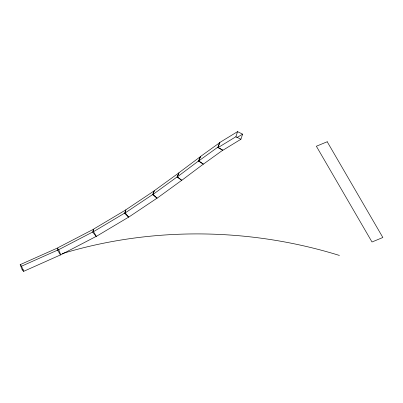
<?xml version="1.0" encoding="UTF-8"?>
<svg xmlns="http://www.w3.org/2000/svg" width="403" height="403" viewBox="0 0 403 403"><rect width="100%" height="100%" fill="white"/><g stroke="black" fill="none" stroke-linecap="round" stroke-linejoin="round"><path stroke-width="0.6" d="M92.841 231.574L93.405 229.221L125.842 209.877L125.132 212.824L92.7 232.163L96.226 236.45L128.663 217.106L125.132 212.824M217.942 147.689L219.62 142.591L237.563 131.64L242.591 134.149L240.913 139.247L222.97 150.203L217.942 147.689L235.886 136.738L237.563 131.64M124.804 212.724L125.862 209.802L154.289 190.785L153.019 194.291L124.592 213.308L128.643 217.182L157.069 198.165L153.019 194.291M152.656 194.684L154.284 190.73L178.957 172.801L177.33 176.756L152.656 194.684L157.074 198.216L181.748 180.287L177.33 176.756M177.098 177.058L178.952 172.751L200.548 156.525L198.694 160.837L177.098 177.058L181.753 180.337L203.349 164.117L198.694 160.837M198.543 161.064L200.563 156.47L219.912 142.546L217.892 147.14L198.543 161.064L203.334 164.172L222.678 150.248L219.328 148.072M236.788 137.695L242.591 134.149M93.471 231.599L57.644 250.228L60.495 254.968L96.322 236.334L93.471 231.599L93.315 229.332L57.488 247.966L57.609 249.664M20.15 264.665L57.261 248.117L58.672 249.638L60.722 254.817L23.611 271.36L22.2 269.839L20.15 264.665L21.561 266.187L23.611 271.36M21.561 266.187L58.672 249.638M22.2 269.839L23.339 269.33M235.886 136.738L240.913 139.247M62.077 253.663A417.085 360.111 7 0 1 339.452 255.452M327.216 141.755L316.365 146.239L371.999 241.991L382.85 237.503L327.216 141.755"/></g></svg>
